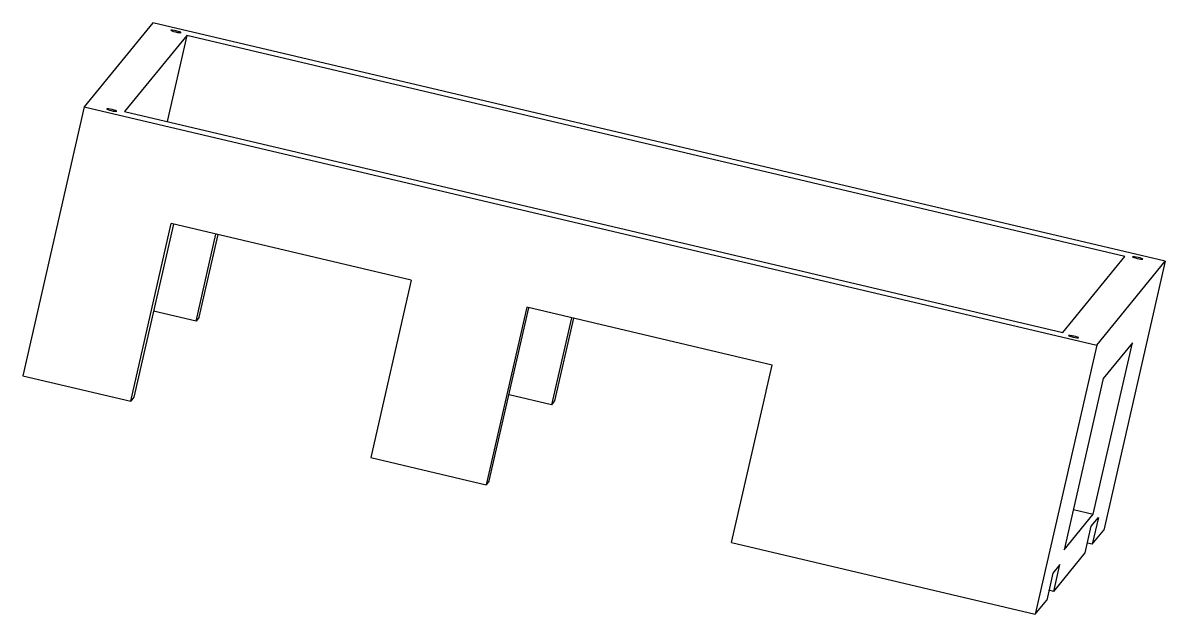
# Model space of a CAD drawing. Header units: millimetres. Extents: x -156 to 173, y -46 to 124.
import ezdxf

# ---------------------------------------------------------------- set-up
doc = ezdxf.new("R2010")
doc.units = ezdxf.units.MM

msp = doc.modelspace()

# ---------------------------------------------------------------- linework, layer by layer
at = {"color": 7, "linetype": 'Continuous', "lineweight": 25}
for p, q in [((-118.22, 123.88), (-137.92, 99.71)), ((173.31, 55.2), (-118.22, 123.88)), ((-108.43, 120.26), (-126.32, 98.3)), ((-108.43, 120.26), (-114.1, 95.42)), ((161.72, 56.61), (-108.43, 120.26)), ((-137.92, 99.71), (-155.61, 22.25)), ((-137.92, 99.71), (153.61, 31.03)), ((-126.32, 98.3), (143.83, 34.66)), ((-124.55, 14.93), (-112.86, 66.07)), ((-112.25, 65.92), (-123.64, 16.04)), ((-43.77, 49.79), (-112.86, 66.07)), ((-105.75, 38), (-100.03, 63.04)), ((-104.85, 39.11), (-99.41, 62.9)), ((143.83, 34.66), (161.72, 56.61)), ((153.61, 31.03), (173.31, 55.2)), ((173.31, 55.2), (155.61, -22.25)), ((-43.77, 49.79), (-55.45, -1.34)), ((-105.75, 38), (-117.97, 40.88)), ((-10.51, 41.95), (-22.19, -9.18)), ((-21.29, -8.07), (-9.89, 41.81)), ((60.11, 25.32), (-10.51, 41.95)), ((-104.85, 39.11), (-105.75, 38)), ((2.33, 38.93), (-3.39, 13.88)), ((2.94, 38.79), (-2.49, 14.99)), ((153.61, 31.03), (135.91, -46.42)), ((152.61, -17.58), (163.87, 31.73)), ((163.87, 31.73), (155.5, 21.46)), ((58.39, 17.76), (60.11, 25.32)), ((-155.61, 22.25), (-124.55, 14.93)), ((155.5, 21.46), (144.23, -27.86)), ((-3.39, 13.88), (-15.61, 16.76)), ((48.46, -25.82), (58.41, 17.75)), ((58.41, 17.75), (58.39, 17.76)), ((-123.64, 16.04), (-124.55, 14.93)), ((-2.49, 14.99), (-3.39, 13.88)), ((-55.45, -1.34), (-22.19, -9.18)), ((-21.29, -8.07), (-22.19, -9.18)), ((146.89, -16.24), (152.61, -17.58)), ((144.23, -27.86), (152.61, -17.58)), ((152.05, -21.05), (154.1, -18.54)), ((154.1, -18.54), (152.33, -26.28)), ((150.28, -28.8), (152.05, -21.05)), ((152.33, -26.28), (155.61, -22.25)), ((48.46, -25.82), (135.91, -46.42)), ((152.33, -26.28), (150.93, -25.95)), ((141.25, -39.88), (150.28, -28.8)), ((143.02, -32.13), (140.97, -34.65)), ((141.25, -39.88), (143.02, -32.13)), ((140.97, -34.65), (139.2, -42.4)), ((135.91, -46.42), (139.2, -42.4)), ((141.25, -39.88), (139.85, -39.55))]:
    msp.add_line(p, q, dxfattribs=at)
at = {"color": 7, "linetype": 'Continuous', "lineweight": 25, "flags": 128}
for points in [[(-113, 121.75), (-112.94, 121.67), (-112.66, 121.55), (-112.22, 121.4), (-111.67, 121.26), (-111.1, 121.14), (-110.6, 121.06), (-110.24, 121.03), (-110.09, 121.07), (-110.15, 121.15), (-110.43, 121.27), (-110.87, 121.42), (-111.42, 121.56), (-111.99, 121.68), (-112.49, 121.76), (-112.84, 121.78), (-113, 121.75)], [(-131.47, 99.09), (-131.41, 99.01), (-131.13, 98.89), (-130.68, 98.74), (-130.14, 98.6), (-129.57, 98.48), (-129.07, 98.4), (-128.71, 98.37), (-128.56, 98.41), (-128.62, 98.49), (-128.89, 98.61), (-129.34, 98.76), (-129.89, 98.9), (-130.46, 99.02), (-130.96, 99.1), (-131.31, 99.12), (-131.47, 99.09)], [(163.95, 56.51), (164.01, 56.43), (164.29, 56.3), (164.74, 56.16), (165.29, 56.01), (165.85, 55.89), (166.35, 55.82), (166.71, 55.79), (166.87, 55.82), (166.8, 55.91), (166.53, 56.03), (166.08, 56.17), (165.53, 56.32), (164.96, 56.44), (164.46, 56.52), (164.11, 56.54), (163.95, 56.51)], [(145.48, 33.85), (145.55, 33.77), (145.82, 33.64), (146.27, 33.5), (146.82, 33.35), (147.38, 33.24), (147.88, 33.16), (148.24, 33.13), (148.4, 33.16), (148.33, 33.25), (148.06, 33.37), (147.61, 33.51), (147.06, 33.66), (146.5, 33.78), (146, 33.86), (145.64, 33.88), (145.48, 33.85)]]:
    msp.add_lwpolyline(points, dxfattribs=at)

doc.saveas('drawing.dxf')
